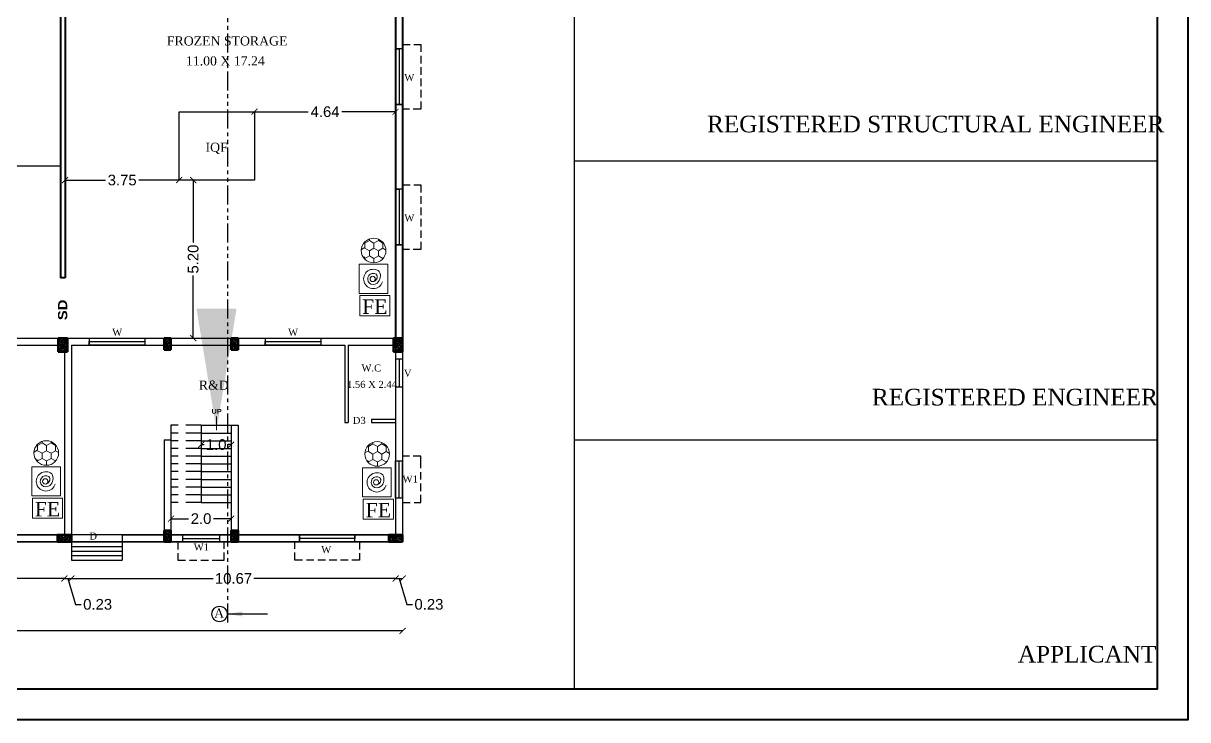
# Model space of a CAD drawing. Header units: metres. Extents: x 7359 to 7957, y 2407 to 2751.
# Drawn here: x 7709.98 to 7748.27, y 2444.38 to 2467.28 of the extents above; entities that cross this region are included whole.
import ezdxf
from ezdxf.enums import TextEntityAlignment as Align

# ---------------------------------------------------------------- set-up
doc = ezdxf.new("R2010")
doc.units = ezdxf.units.M
doc.header["$MEASUREMENT"] = 0
doc.linetypes.add('DASHED2', pattern=[0.375, 0.25, -0.125])
doc.linetypes.add('PHANTOM2', pattern=[1.25, 0.625, -0.125, 0.125, -0.125, 0.125, -0.125])
doc.layers.add('BLK_1_FLR_0_BLT_UP_AREA', color=1, linetype='Continuous', plot=False)
for name, color, linetype in [('BLK_1_FLR_0_REGULAR_ROOM_1', 4, 'Continuous'), ('DIM', 41, 'Continuous'), ('Grid Lines', 8, 'Continuous'), ('WORKSHOP_AREA', 7, 'Continuous')]:
    doc.layers.add(name, color=color, linetype=linetype)
doc.layers.add('col', color=50, linetype='Continuous', lineweight=50)
doc.layers.add('Text', color=7, linetype='Continuous', lineweight=9)
doc.styles.add('SASI', font='romans.shx', dxfattribs={"height": 2})
doc.styles.add('Schedule', font='times.ttf', dxfattribs={"height": 9})
doc.styles.get("Standard").update_dxf_attribs({"font": 'arial.ttf', "height": 0.35})
doc.styles.add('TI', font='ariblk.ttf', dxfattribs={"height": 9})
doc.dimstyles.new('Copy(2) of Standard', dxfattribs={"dimtxt": 0.3, "dimasz": 0.2, "dimexe": 0.18, "dimexo": 0.0625, "dimgap": 0.09, "dimtad": 0, "dimzin": 0, "dimdsep": 46, "dimtxsty": 'Standard', "dimblk": 'ARCHTICK', "dimcen": 0.09, "dimse1": 1, "dimse2": 1, "dimclrd": 251, "dimclrt": 1, "dimadec": 0, "dimazin": 0, "dimtfac": 1, "dimtofl": 0, "dimtmove": 0, "dimatfit": 3, "dimfxl": 0, "dimtolj": 1, "dimtzin": 0, "dimarcsym": 0})
doc.dimstyles.new('SASI', dxfattribs={"dimtxt": 4, "dimasz": 0.796875, "dimexe": 0, "dimexo": 0, "dimgap": 1, "dimtad": 1, "dimdec": 1, "dimzin": 3, "dimdsep": 46, "dimlunit": 4, "dimtxsty": 'SASI', "dimblk": 'SASI', "dimcen": 0.09, "dimse1": 1, "dimse2": 1, "dimclrd": 256, "dimclre": 256, "dimclrt": 4, "dimadec": 0, "dimazin": 0, "dimtfac": 1, "dimtdec": 1, "dimtofl": 0, "dimtmove": 0, "dimatfit": 3, "dimfxl": 0, "dimtolj": 1, "dimtzin": 0, "dimlwd": 0, "dimlwe": 5, "dimarcsym": 0})
pattern_1 = [(50, (0, 0), (1.434520365, -0.12550427), [0.15, -1.65]), (355, (0, 0), (-0.277502667, 1.504384267), [0.12, -1.32]), (100.4514, (0.1195, -0.0105), (1.157018763, 1.378879084), [0.12748038, -1.402284224]), (46.1842, (0, 0.4), (2.134482097, -0.33103803), [0.225, -2.475]), (96.6356, (0.1779, 0.3724), (1.86932541, 1.94823574), [0.191220576, -2.103426]), (351.1842, (0, 0.4), (1.86932389, 1.9482372), [0.18, -1.98]), (21, (0.2, 0.3), (1.193814104, -0.805237781), [0.15, -1.65]), (326, (0.2, 0.3), (0.486630664, 1.45030009), [0.12, -1.32]), (71.4514, (0.2995, 0.2329), (1.680445257, 0.645060993), [0.12748038, -1.402284224]), (37.5, (0, 0), (0.0243197106, 0.6657877077), [0, -1.304, 0, -1.34, 0, -1.325]), (7.5, (0, 0), (0.526139075, 0.788823424), [0, -0.764, 0, -1.274, 0, -0.505]), (327.5, (-0.446, 0), (1.0676448723, -0.0451097435), [0, -0.5, 0, -1.56, 0, -2.07]), (317.5, (-0.646, 0), (1.166372339, 0.200209965), [0, -0.65, 0, -1.036, 0, -1.47])]

# ---------------------------------------------------------------- blocks, each defined once
blk = doc.blocks.new('A$C758114C4')
at = {"layer": 'DIM'}
blk.add_line((0, 2.7926), (5.5851, 2.7926), dxfattribs=at)
at = {"layer": 'DIM', "const_width": 0.2188}
for points in [[(2.7925, 5.5852), (2.7925, 0)], [(0.7396, 0.8995), (4.8455, 4.6857)]]:
    blk.add_lwpolyline(points, dxfattribs=at)
blk = doc.blocks.new('SASI')
at = {"layer": 'Text'}
blk.add_blockref('A$C758114C4', (-2.7925, -2.7926), dxfattribs=at)
blk = doc.blocks.new('HYHYHY')
at = {"layer": 'Grid Lines', "ltscale": 10}
h = blk.add_hatch(dxfattribs=at)
h.set_pattern_fill('AR-CONC', color=256, scale=0.2, style=0)
h.set_pattern_definition(pattern_1)
h.paths.add_polyline_path([(102189.4, -26447.3), (102180.4, -26447.3), (102180.4, -26465.3), (102189.4, -26465.3)])
at = {"layer": 'col', "ltscale": 10}
for p, q in [((102180.4, -26447.3), (102189.4, -26447.3)), ((102180.4, -26465.3), (102180.4, -26447.3)), ((102189.4, -26447.3), (102189.4, -26465.3)), ((102189.4, -26465.3), (102180.4, -26465.3))]:
    blk.add_line(p, q, dxfattribs=at)
blk = doc.blocks.new('BH')
at = {"layer": 'Grid Lines', "ltscale": 10}
h = blk.add_hatch(dxfattribs=at)
h.set_pattern_fill('AR-CONC', color=256, scale=0.2, style=0)
h.set_pattern_definition(pattern_1)
h.paths.add_polyline_path([(102359.5, -25291.1), (102350.5, -25291.1), (102350.5, -25306.1), (102359.5, -25306.1)])
at = {"layer": 'col', "ltscale": 10}
for p, q in [((102350.5, -25291.1), (102359.5, -25291.1)), ((102350.5, -25306.1), (102350.5, -25291.1)), ((102359.5, -25291.1), (102359.5, -25306.1)), ((102359.5, -25306.1), (102350.5, -25306.1))]:
    blk.add_line(p, q, dxfattribs=at)
blk = doc.blocks.new('DDF')
at = {"layer": 'Grid Lines', "ltscale": 10}
h = blk.add_hatch(dxfattribs=at)
h.set_pattern_fill('AR-CONC', color=256, scale=0.2, style=0)
h.set_pattern_definition([(50, (-951.191, -188.8332), (1.434520365, -0.12550427), [0.15, -1.65]), (355, (-951.191, -188.8332), (-0.277502667, 1.504384267), [0.12, -1.32]), (100.4514, (-951.0714, -188.8436), (1.157018763, 1.378879084), [0.12748038, -1.402284224]), (46.1842, (-951.191, -188.4332), (2.134482097, -0.33103803), [0.225, -2.475]), (96.6356, (-951.013, -188.4608), (1.86932541, 1.94823574), [0.191220576, -2.103426]), (351.1842, (-951.191, -188.4332), (1.86932389, 1.9482372), [0.18, -1.98]), (21, (-950.991, -188.5332), (1.193814104, -0.805237781), [0.15, -1.65]), (326, (-950.991, -188.5332), (0.486630664, 1.45030009), [0.12, -1.32]), (71.4514, (-950.8915, -188.6003), (1.680445257, 0.645060993), [0.12748038, -1.402284224]), (37.5, (-951.191, -188.8332), (0.0243197106, 0.6657877077), [0, -1.304, 0, -1.34, 0, -1.325]), (7.5, (-951.191, -188.8332), (0.526139075, 0.788823424), [0, -0.764, 0, -1.274, 0, -0.505]), (327.5, (-951.637, -188.8332), (1.0676448723, -0.0451097435), [0, -0.5, 0, -1.56, 0, -2.07]), (317.5, (-951.837, -188.8332), (1.166372339, 0.200209965), [0, -0.65, 0, -1.036, 0, -1.47])])
h.paths.add_polyline_path([(101845.2, -25573.2), (101833.2, -25573.2), (101833.2, -25582.2), (101845.2, -25582.2)])
h.paths.add_polyline_path([(101845.2, -25564.2), (101833.2, -25564.2), (101833.2, -25573.2), (101845.2, -25573.2)])
at = {"layer": 'col', "ltscale": 10}
for p, q in [((101833.2, -25564.2), (101845.2, -25564.2)), ((101833.2, -25582.2), (101833.2, -25564.2)), ((101845.2, -25564.2), (101845.2, -25582.2)), ((101845.2, -25582.2), (101833.2, -25582.2))]:
    blk.add_line(p, q, dxfattribs=at)
blk = doc.blocks.new('_ArchTick')
at = {"color": 0, "linetype": 'ByBlock', "const_width": 0.15}
blk.add_lwpolyline([(-0.5, -0.5), (0.5, 0.5)], dxfattribs=at)
blk = doc.blocks.new('*D382')
at = {"color": 251, "lineweight": -2}
for p, q in [((7715.824, 2453.423), (7715.928, 2453.423)), ((7716.814, 2453.423), (7716.711, 2453.423))]:
    blk.add_line(p, q, dxfattribs=at)
at = {"layer": 'Defpoints', "color": 0}
for p in [(7715.824, 2453.55), (7716.814, 2453.55), (7716.814, 2453.423)]:
    blk.add_point(p, dxfattribs=at)
at = {"color": 251, "lineweight": -2, "xscale": 0.2, "yscale": 0.2, "zscale": 0.2, "rotation": 180}
blk.add_blockref('_ArchTick', (7715.824, 2453.423), dxfattribs=at)
at = {"color": 251, "lineweight": -2, "xscale": 0.2, "yscale": 0.2, "zscale": 0.2}
blk.add_blockref('_ArchTick', (7716.814, 2453.423), dxfattribs=at)
at = {"color": 1, "insert": (7716.319, 2453.423), "char_height": 0.35, "attachment_point": 5}
blk.add_mtext('\\A1;1.0', dxfattribs=at)
blk = doc.blocks.new('*D383')
at = {"color": 251, "lineweight": -2}
for p, q in [((7714.834, 2450.988), (7715.413, 2450.988)), ((7716.814, 2450.988), (7716.235, 2450.988))]:
    blk.add_line(p, q, dxfattribs=at)
at = {"layer": 'Defpoints', "color": 0}
for p in [(7714.834, 2451.008), (7716.814, 2451.008), (7716.814, 2450.988)]:
    blk.add_point(p, dxfattribs=at)
at = {"color": 251, "lineweight": -2, "xscale": 0.2, "yscale": 0.2, "zscale": 0.2, "rotation": 180}
blk.add_blockref('_ArchTick', (7714.834, 2450.988), dxfattribs=at)
at = {"color": 251, "lineweight": -2, "xscale": 0.2, "yscale": 0.2, "zscale": 0.2}
blk.add_blockref('_ArchTick', (7716.814, 2450.988), dxfattribs=at)
at = {"color": 1, "insert": (7715.824, 2450.988), "char_height": 0.35, "attachment_point": 5}
blk.add_mtext('\\A1;2.0', dxfattribs=at)
blk = doc.blocks.new('A$C57323508')
at = {"lineweight": 9}
for p, q in [((0.475, 0.647), (0.41, 0.759)), ((0, 0.372), (0.134, 0.372)), ((0.134, 0.647), (0.158, 0.647)), ((0.213, 0.509), (0.134, 0.647)), ((0.134, 0.372), (0.213, 0.509)), ((0.213, 0.234), (0.134, 0.372)), ((0.158, 0.647), (0.181, 0.687)), ((0.213, 0.509), (0.372, 0.509)), ((0.372, 0.509), (0.451, 0.647)), ((0.451, 0.372), (0.372, 0.509)), ((0.372, 0.234), (0.451, 0.372)), ((0.451, 0.372), (0.61, 0.372)), ((0.475, 0.647), (0.634, 0.647)), ((0.689, 0.509), (0.61, 0.647)), ((0.61, 0.372), (0.689, 0.509)), ((0.689, 0.234), (0.61, 0.372)), ((0.634, 0.647), (0.648, 0.671)), ((0.689, 0.509), (0.737, 0.509)), ((0.126, 0.097), (0.134, 0.097)), ((0.134, 0.097), (0.213, 0.234)), ((0.141, 0.084), (0.134, 0.097)), ((0.213, 0.234), (0.372, 0.234)), ((0.451, 0.097), (0.372, 0.234)), ((0.396, 0), (0.451, 0.097)), ((0.451, 0.097), (0.61, 0.097)), ((0.61, 0.097), (0.689, 0.234)), ((0.618, 0.084), (0.61, 0.097)), ((0.689, 0.234), (0.73, 0.234))]:
    blk.add_line(p, q, dxfattribs=at)
blk.add_circle((0.38, 0.38), 0.38, dxfattribs=at)
blk = doc.blocks.new('A$C3F6E631D')
at = {"lineweight": 9}
for p, q in [((0, 0.885), (0.902, 0.885)), ((0, 0), (0, 0.885)), ((0.902, 0.885), (0.902, 0)), ((0.902, 0), (0, 0))]:
    blk.add_line(p, q, dxfattribs=at)
blk.add_circle((0.448, 0.466), 0.0817, dxfattribs=at)
for centre, radius, start, end in [((0.448, 0.447), 0.299, 321.4372, 253.2573), ((0.449, 0.447), 0.174, 329.1263, 222.2936), ((0.509, 0.459), 0.135, 195.9931, 311.1342), ((0.543, 0.517), 0.292, 219.9012, 298.5281)]:
    blk.add_arc(centre, radius, start, end, dxfattribs=at)
blk = doc.blocks.new('A$C453E5C48')
at = {"linetype": 'ByBlock', "lineweight": 9}
for p, q in [((0, 0.489), (0.639, 0.489)), ((0, 0.063), (0, 0.489)), ((0.639, 0.489), (0.639, 0.063)), ((0.639, 0.063), (0, 0.063))]:
    blk.add_line(p, q, dxfattribs=at)
at = {"lineweight": 9, "style": 'Schedule'}
blk.add_text('FE', height=0.3048, dxfattribs=at).set_placement((0.051, 0.103))
blk = doc.blocks.new('*D349')
at = {"color": 251, "lineweight": -2}
for p, q in [((7696.245, 2449.021), (7703.122, 2449.021)), ((7711.329, 2449.021), (7704.451, 2449.021))]:
    blk.add_line(p, q, dxfattribs=at)
at = {"layer": 'Defpoints', "color": 0}
for p in [(7696.245, 2450.597), (7711.329, 2450.682), (7711.329, 2449.021)]:
    blk.add_point(p, dxfattribs=at)
at = {"color": 251, "lineweight": -2, "xscale": 0.2, "yscale": 0.2, "zscale": 0.2}
for p, rotation in [((7696.245, 2449.021), 179.9999999998957), ((7711.329, 2449.021), 359.9999999998959)]:
    blk.add_blockref('_ArchTick', p, dxfattribs=dict(at, rotation=rotation))
at = {"color": 1, "insert": (7703.787, 2449.021), "char_height": 0.35, "attachment_point": 5}
blk.add_mtext('\\A1;15.08', dxfattribs=at)
blk = doc.blocks.new('*D350')
at = {"color": 251, "lineweight": -2}
for p, q in [((7711.329, 2449.021), (7711.558, 2449.021)), ((7711.443, 2449.021), (7711.699, 2448.17)), ((7711.699, 2448.17), (7711.879, 2448.17))]:
    blk.add_line(p, q, dxfattribs=at)
at = {"layer": 'Defpoints', "color": 0}
for p in [(7711.329, 2450.682), (7711.558, 2450.71), (7711.558, 2449.021)]:
    blk.add_point(p, dxfattribs=at)
at = {"color": 251, "lineweight": -2, "xscale": 0.2, "yscale": 0.2, "zscale": 0.2}
for p, rotation in [((7711.329, 2449.021), 179.9999999998957), ((7711.558, 2449.021), 359.9999999998959)]:
    blk.add_blockref('_ArchTick', p, dxfattribs=dict(at, rotation=rotation))
at = {"color": 1, "insert": (7712.423, 2448.17), "char_height": 0.35, "attachment_point": 5}
blk.add_mtext('\\A1;0.23', dxfattribs=at)
blk = doc.blocks.new('*D351')
at = {"color": 251, "lineweight": -2}
for p, q in [((7711.558, 2449.021), (7716.226, 2449.021)), ((7722.223, 2449.021), (7717.555, 2449.021))]:
    blk.add_line(p, q, dxfattribs=at)
at = {"layer": 'Defpoints', "color": 0}
for p in [(7711.558, 2450.71), (7722.223, 2450.821), (7722.223, 2449.021)]:
    blk.add_point(p, dxfattribs=at)
at = {"color": 251, "lineweight": -2, "xscale": 0.2, "yscale": 0.2, "zscale": 0.2}
for p, rotation in [((7711.558, 2449.021), 179.9999999998957), ((7722.223, 2449.021), 359.9999999998959)]:
    blk.add_blockref('_ArchTick', p, dxfattribs=dict(at, rotation=rotation))
at = {"color": 1, "insert": (7716.891, 2449.021), "char_height": 0.35, "attachment_point": 5}
blk.add_mtext('\\A1;10.67', dxfattribs=at)
blk = doc.blocks.new('*D352')
at = {"color": 251, "lineweight": -2}
for p, q in [((7722.223, 2449.021), (7722.452, 2449.021)), ((7722.338, 2449.021), (7722.593, 2448.17)), ((7722.593, 2448.17), (7722.773, 2448.17))]:
    blk.add_line(p, q, dxfattribs=at)
at = {"layer": 'Defpoints', "color": 0}
for p in [(7722.223, 2450.821), (7722.452, 2450.849), (7722.452, 2449.021)]:
    blk.add_point(p, dxfattribs=at)
at = {"color": 251, "lineweight": -2, "xscale": 0.2, "yscale": 0.2, "zscale": 0.2}
for p, rotation in [((7722.223, 2449.021), 179.9999999998957), ((7722.452, 2449.021), 359.9999999998959)]:
    blk.add_blockref('_ArchTick', p, dxfattribs=dict(at, rotation=rotation))
at = {"color": 1, "insert": (7723.318, 2448.17), "char_height": 0.35, "attachment_point": 5}
blk.add_mtext('\\A1;0.23', dxfattribs=at)
blk = doc.blocks.new('*D353')
at = {"color": 251, "lineweight": -2}
for p, q in [((7669.148, 2447.298), (7695.12, 2447.298)), ((7722.452, 2447.298), (7696.48, 2447.298))]:
    blk.add_line(p, q, dxfattribs=at)
at = {"layer": 'Defpoints', "color": 0}
for p in [(7669.148, 2451.372), (7722.452, 2451.372), (7722.452, 2447.298)]:
    blk.add_point(p, dxfattribs=at)
at = {"color": 251, "lineweight": -2, "xscale": 0.2, "yscale": 0.2, "zscale": 0.2, "rotation": 180}
blk.add_blockref('_ArchTick', (7669.148, 2447.298), dxfattribs=at)
at = {"color": 251, "lineweight": -2, "xscale": 0.2, "yscale": 0.2, "zscale": 0.2}
blk.add_blockref('_ArchTick', (7722.452, 2447.298), dxfattribs=at)
at = {"color": 1, "insert": (7695.8, 2447.298), "char_height": 0.35, "attachment_point": 5}
blk.add_mtext('\\A1;53.30', dxfattribs=at)
blk = doc.blocks.new('*D262')
at = {"color": 251, "lineweight": -2}
for p, q in [((7711.354, 2462.123), (7712.684, 2462.123)), ((7715.104, 2462.123), (7713.775, 2462.123))]:
    blk.add_line(p, q, dxfattribs=at)
at = {"layer": 'Defpoints', "color": 0}
for p in [(7711.354, 2462.123), (7711.354, 2462.123), (7715.104, 2462.123)]:
    blk.add_point(p, dxfattribs=at)
at = {"color": 251, "lineweight": -2, "xscale": 0.2, "yscale": 0.2, "zscale": 0.2, "rotation": 180}
blk.add_blockref('_ArchTick', (7711.354, 2462.123), dxfattribs=at)
at = {"color": 251, "lineweight": -2, "xscale": 0.2, "yscale": 0.2, "zscale": 0.2}
blk.add_blockref('_ArchTick', (7715.104, 2462.123), dxfattribs=at)
at = {"color": 1, "insert": (7713.229, 2462.123), "char_height": 0.35, "attachment_point": 5}
blk.add_mtext('\\A1;3.75', dxfattribs=at)
blk = doc.blocks.new('*D263')
at = {"color": 251, "lineweight": -2}
for p, q in [((7717.582, 2464.371), (7719.351, 2464.371)), ((7722.222, 2464.371), (7720.453, 2464.371))]:
    blk.add_line(p, q, dxfattribs=at)
at = {"layer": 'Defpoints', "color": 0}
for p in [(7717.582, 2464.371), (7722.222, 2464.371), (7722.222, 2464.371)]:
    blk.add_point(p, dxfattribs=at)
at = {"color": 251, "lineweight": -2, "xscale": 0.2, "yscale": 0.2, "zscale": 0.2, "rotation": 180}
blk.add_blockref('_ArchTick', (7717.582, 2464.371), dxfattribs=at)
at = {"color": 251, "lineweight": -2, "xscale": 0.2, "yscale": 0.2, "zscale": 0.2}
blk.add_blockref('_ArchTick', (7722.222, 2464.371), dxfattribs=at)
at = {"color": 1, "insert": (7719.902, 2464.371), "char_height": 0.35, "attachment_point": 5}
blk.add_mtext('\\A1;4.64', dxfattribs=at)
blk = doc.blocks.new('*D264')
at = {"color": 251, "lineweight": -2}
for p, q in [((7715.565, 2462.123), (7715.565, 2460.069)), ((7715.565, 2456.928), (7715.565, 2458.982))]:
    blk.add_line(p, q, dxfattribs=at)
at = {"layer": 'Defpoints', "color": 0}
for p in [(7715.565, 2462.123), (7715.565, 2456.928), (7715.565, 2456.928)]:
    blk.add_point(p, dxfattribs=at)
at = {"color": 251, "lineweight": -2, "xscale": 0.2, "yscale": 0.2, "zscale": 0.2}
for p, rotation in [((7715.565, 2462.123), 90), ((7715.565, 2456.928), 270)]:
    blk.add_blockref('_ArchTick', p, dxfattribs=dict(at, rotation=rotation))
at = {"color": 1, "insert": (7715.565, 2459.525), "char_height": 0.35, "attachment_point": 5, "rotation": 90}
blk.add_mtext('\\A1;5.20', dxfattribs=at)

msp = doc.modelspace()

# ---------------------------------------------------------------- linework, layer by layer
for p, q in [((7728.09292, 2526.37691), (7728.09292, 2445.37691)), ((7728.09292, 2526.37691), (7728.09292, 2456.08806)), ((7722.45053, 2466.43591), (7722.22198, 2466.43591)), ((7722.45053, 2466.43591), (7722.22198, 2466.43591)), ((7722.22198, 2464.60749), (7722.22198, 2466.43591)), ((7722.22198, 2466.43591), (7722.33626, 2466.43591)), ((7722.33626, 2466.43591), (7722.33626, 2464.60749)), ((7722.45053, 2466.47521), (7722.45053, 2464.60749)), ((7722.22198, 2464.60749), (7722.45053, 2464.60749)), ((7722.45053, 2464.60749), (7722.22198, 2464.60749)), ((7706.32628, 2462.5909), (7711.20208, 2462.5909)), ((7728.09292, 2462.75434), (7747.27221, 2462.75434)), ((7722.45053, 2461.81937), (7722.22198, 2461.81937)), ((7722.45053, 2461.81937), (7722.22198, 2461.81937)), ((7722.22198, 2459.99095), (7722.22198, 2461.81937)), ((7722.22198, 2461.81937), (7722.33626, 2461.81937)), ((7722.33626, 2461.81937), (7722.33626, 2459.99095)), ((7722.45053, 2461.85867), (7722.45053, 2459.99095)), ((7722.22198, 2459.99095), (7722.45053, 2459.99095)), ((7722.45053, 2459.99095), (7722.22198, 2459.99095)), ((7683.54714, 2456.92786), (7722.45198, 2456.92786)), ((7687.02623, 2456.6993), (7711.32905, 2456.6993)), ((7711.32905, 2456.6993), (7711.32905, 2450.45218)), ((7711.55761, 2456.6993), (7720.54737, 2456.6993)), ((7711.55761, 2456.6993), (7711.55761, 2450.22363)), ((7712.10954, 2456.92786), (7713.97726, 2456.92786)), ((7712.14884, 2456.92786), (7712.14884, 2456.6993)), ((7712.14884, 2456.6993), (7712.14884, 2456.81358)), ((7712.14884, 2456.81358), (7713.97726, 2456.81358)), ((7713.97726, 2456.6993), (7712.14884, 2456.6993)), ((7713.97726, 2456.92786), (7713.97726, 2456.6993)), ((7717.89538, 2456.92786), (7719.7631, 2456.92786)), ((7717.93467, 2456.92786), (7717.93467, 2456.6993)), ((7717.93467, 2456.6993), (7717.93467, 2456.81358)), ((7717.93467, 2456.81358), (7719.7631, 2456.81358)), ((7719.7631, 2456.6993), (7717.93467, 2456.6993)), ((7719.7631, 2456.92786), (7719.7631, 2456.6993)), ((7720.54737, 2456.6993), (7720.54737, 2454.14713)), ((7720.66165, 2456.6993), (7722.22343, 2456.6993)), ((7720.66165, 2456.6993), (7720.66165, 2454.14713)), ((7722.22343, 2456.6993), (7722.22343, 2456.2422)), ((7722.45198, 2456.92786), (7722.45198, 2456.2422)), ((7722.22343, 2456.2422), (7722.45198, 2456.2422)), ((7722.22343, 2456.2422), (7722.45198, 2456.2422)), ((7722.22343, 2456.2422), (7722.22343, 2455.32799)), ((7722.3377, 2456.2422), (7722.3377, 2455.32799)), ((7722.45198, 2456.2422), (7722.45198, 2455.32799)), ((7722.22343, 2455.32799), (7722.22343, 2454.2614)), ((7722.22343, 2455.32799), (7722.45198, 2455.32799)), ((7722.22343, 2455.32799), (7722.45198, 2455.32799)), ((7722.45198, 2455.32799), (7722.45198, 2452.89008)), ((7716.81433, 2454.05825), (7716.81433, 2450.45218)), ((7716.81433, 2454.05825), (7717.04289, 2454.05825)), ((7717.04289, 2454.05825), (7717.04289, 2450.45218)), ((7720.54737, 2454.14713), (7720.66165, 2454.14713)), ((7721.42349, 2454.2614), (7722.22343, 2454.2614)), ((7721.42349, 2454.2614), (7721.42349, 2454.14763)), ((7721.42349, 2454.14713), (7722.22343, 2454.14713)), ((7722.22343, 2454.14713), (7722.22343, 2452.89008)), ((7714.60498, 2453.57574), (7714.60498, 2450.45218)), ((7714.60498, 2453.57574), (7714.83354, 2453.57574)), ((7714.83354, 2453.57574), (7714.83354, 2450.45218)), ((7728.09292, 2453.57594), (7747.27221, 2453.57594)), ((7722.22343, 2452.89008), (7722.45198, 2452.89008)), ((7722.22343, 2452.89008), (7722.45198, 2452.89008)), ((7722.22343, 2451.67113), (7722.22343, 2452.89008)), ((7722.3377, 2451.67113), (7722.3377, 2452.89008)), ((7722.45198, 2451.67113), (7722.45198, 2452.89008)), ((7722.22343, 2451.97587), (7722.22343, 2450.45218)), ((7722.22343, 2451.67113), (7722.45198, 2451.67113)), ((7722.45198, 2451.97587), (7722.45198, 2450.22363)), ((7709.72918, 2450.45218), (7711.32905, 2450.45218)), ((7709.72918, 2450.22363), (7711.55761, 2450.22363)), ((7711.55761, 2450.22363), (7711.55761, 2449.62363)), ((7713.23367, 2450.45218), (7714.60498, 2450.45218)), ((7713.23367, 2450.45218), (7713.23367, 2450.22363)), ((7713.23367, 2450.22363), (7715.21446, 2450.22363)), ((7713.23367, 2450.22363), (7713.23367, 2449.62363)), ((7714.83354, 2450.45218), (7715.21446, 2450.45218)), ((7715.21446, 2450.45218), (7715.21446, 2450.22363)), ((7715.21446, 2450.45218), (7716.43341, 2450.45218)), ((7715.21446, 2450.33791), (7716.43341, 2450.33791)), ((7715.21446, 2450.22363), (7716.43341, 2450.22363)), ((7716.43341, 2450.45218), (7716.81433, 2450.45218)), ((7716.43341, 2450.45218), (7716.43341, 2450.22363)), ((7716.43341, 2450.22363), (7722.45198, 2450.22363)), ((7717.04289, 2450.45218), (7722.22343, 2450.45218)), ((7719.05748, 2450.45218), (7719.05748, 2450.22363)), ((7719.05748, 2450.22363), (7719.05748, 2450.45218)), ((7719.05748, 2450.45218), (7720.8859, 2450.45218)), ((7720.8859, 2450.33791), (7719.05748, 2450.33791)), ((7720.9252, 2450.22363), (7719.05748, 2450.22363)), ((7720.8859, 2450.22363), (7720.8859, 2450.45218)), ((7720.8859, 2450.22363), (7720.8859, 2450.45218)), ((7720.8859, 2450.45218), (7720.8859, 2450.33791))]:
    msp.add_line(p, q)
at = {"linetype": 'PHANTOM2'}
msp.add_line((7716.69531, 2525.6935), (7716.69531, 2447.5447), dxfattribs=at)
at = {"lineweight": 40}
for p, q in [((7722.45198, 2479.52923), (7722.45198, 2456.92786)), ((7722.22198, 2474.17093), (7722.22198, 2456.92786)), ((7711.20208, 2472.64724), (7711.20208, 2458.90865)), ((7711.35445, 2472.64724), (7711.35445, 2458.90865)), ((7711.35445, 2458.90865), (7711.20208, 2458.90865))]:
    msp.add_line(p, q, dxfattribs=at)
at = {"linetype": 'DASHED2', "ltscale": 2}
for p, q in [((7715.82394, 2454.05825), (7714.83354, 2454.05825)), ((7714.83354, 2454.05825), (7714.83354, 2453.57574)), ((7715.82394, 2453.8043), (7714.83354, 2453.8043)), ((7715.82394, 2453.55035), (7714.83354, 2453.55035)), ((7715.82394, 2453.2964), (7714.83354, 2453.2964)), ((7715.82394, 2453.04245), (7714.83354, 2453.04245)), ((7715.82394, 2452.78851), (7714.83354, 2452.78851)), ((7715.82394, 2452.53456), (7714.83354, 2452.53456)), ((7715.82394, 2452.28061), (7714.83354, 2452.28061)), ((7715.82394, 2452.02666), (7714.83354, 2452.02666)), ((7715.82394, 2451.77271), (7714.83354, 2451.77271)), ((7715.82394, 2451.51876), (7714.83354, 2451.51876))]:
    msp.add_line(p, q, dxfattribs=at)
at = {"linetype": 'Continuous', "ltscale": 4}
for p, q in [((7715.82394, 2454.05825), (7716.81433, 2454.05825)), ((7715.82394, 2454.05825), (7715.82394, 2451.51876)), ((7715.82394, 2453.8043), (7716.81433, 2453.8043)), ((7715.82394, 2453.55035), (7716.81433, 2453.55035)), ((7715.82394, 2453.2964), (7716.81433, 2453.2964)), ((7715.82394, 2453.04245), (7716.81433, 2453.04245)), ((7715.82394, 2452.78851), (7716.81433, 2452.78851)), ((7715.82394, 2452.53456), (7716.81433, 2452.53456)), ((7715.82394, 2452.28061), (7716.81433, 2452.28061)), ((7715.82394, 2452.02666), (7716.81433, 2452.02666)), ((7715.82394, 2451.77271), (7716.81433, 2451.77271)), ((7715.82394, 2451.51876), (7716.81433, 2451.51876)), ((7711.55761, 2450.22363), (7713.23367, 2450.22363)), ((7711.55761, 2450.07363), (7713.23367, 2450.07363)), ((7711.55761, 2449.92363), (7713.23367, 2449.92363)), ((7711.55761, 2449.77363), (7713.23367, 2449.77363)), ((7711.55761, 2449.62363), (7713.23367, 2449.62363))]:
    msp.add_line(p, q, dxfattribs=at)
at = {"lineweight": 40}
for points in [[(7748.27221, 2527.37691), (7748.27221, 2444.37691), (7661.5066, 2444.37691), (7661.5066, 2527.37691)], [(7747.27221, 2526.37691), (7747.27221, 2445.37691), (7662.5066, 2445.37691), (7662.5066, 2526.37691)]]:
    msp.add_lwpolyline(points, close=True, dxfattribs=at)
at = {"linetype": 'DASHED2'}
for points in [[(7722.45053, 2466.43591), (7722.45053, 2466.58591), (7723.05053, 2466.58591), (7723.05053, 2464.60749), (7723.05053, 2464.45749), (7722.45053, 2464.45749), (7722.45053, 2464.60749)], [(7722.45053, 2461.81937), (7722.45053, 2461.96937), (7723.05053, 2461.96937), (7723.05053, 2459.99095), (7723.05053, 2459.84095), (7722.45053, 2459.84095), (7722.45053, 2459.99095)], [(7722.45198, 2451.67113), (7722.45198, 2451.52113), (7723.05198, 2451.52113), (7723.05198, 2452.89008), (7723.05198, 2453.04008), (7722.45198, 2453.04008), (7722.45198, 2452.89008)], [(7715.21446, 2450.22363), (7715.06446, 2450.22363), (7715.06446, 2449.62363), (7716.43341, 2449.62363), (7716.58341, 2449.62363), (7716.58341, 2450.22363), (7716.43341, 2450.22363)], [(7720.8859, 2450.22363), (7721.0359, 2450.22363), (7721.0359, 2449.62363), (7719.05748, 2449.62363), (7718.90748, 2449.62363), (7718.90748, 2450.22363), (7719.05748, 2450.22363)]]:
    msp.add_lwpolyline(points, dxfattribs=at)
msp.add_lwpolyline([(7715.10425, 2464.37094), (7717.58233, 2464.37094), (7717.58233, 2462.12312), (7715.10425, 2462.12312)], close=True)
msp.add_circle((7716.43144, 2447.85391), 0.25287)
at = {"layer": 'BLK_1_FLR_0_BLT_UP_AREA', "color": 45}
msp.add_lwpolyline([(7669.14829, 2485.0653), (7722.44829, 2485.0653), (7722.44829, 2450.2253), (7669.14829, 2450.2253)], close=True, dxfattribs=at)
at = {"layer": 'BLK_1_FLR_0_REGULAR_ROOM_1', "color": 4}
msp.add_lwpolyline([(7669.37829, 2484.8353), (7722.21829, 2484.8353), (7722.21829, 2450.4553), (7669.37829, 2450.4553)], close=True, dxfattribs=at)
at = {"layer": 'WORKSHOP_AREA', "color": 45}
msp.add_lwpolyline([(7669.37829, 2484.8353), (7722.21829, 2484.8353), (7722.21829, 2450.4553), (7669.37829, 2450.4553)], close=True, dxfattribs=at)

# ---------------------------------------------------------------- block references
at = {"linetype": 'ByBlock', "rotation": 90}
for name, p, xscale, yscale, zscale in [('A$C57323508', (7721.90399, 2459.40117), 1.065391411523342, 1.065391411523342, 1.065391411523342), ('A$C3F6E631D', (7721.96283, 2458.39568), 1.06394588523516, 1.06394588523516, 1.06394588523516), ('A$C57323508', (7711.138, 2452.74336), 1.065391411523342, 1.065391411523342, 1.065391411523342), ('A$C57323508', (7722.02001, 2452.71151), 1.065391411523342, 1.065391411523342, 1.065391411523342), ('A$C3F6E631D', (7711.19683, 2451.73787), 1.06394588523516, 1.06394588523516, 1.06394588523516), ('A$C3F6E631D', (7722.07885, 2451.70602), 1.06394588523516, 1.06394588523516, 1.06394588523516)]:
    msp.add_blockref(name, p, dxfattribs=dict(at, xscale=xscale, yscale=yscale, zscale=zscale))
at = {"linetype": 'ByBlock', "xscale": 1.55368645738647, "yscale": 1.55368645738647, "zscale": 1.55368645738647}
for p in [(7721.04105, 2457.56397), (7710.27506, 2450.90615), (7721.15707, 2450.87431)]:
    msp.add_blockref('A$C453E5C48', p, dxfattribs=at)
at = {"xscale": 0.0253948036308471, "yscale": 0.0253948036308471, "zscale": 0.0253948036308471}
for name, p in [('DDF', (5125.089, 3106.12728)), ('BH', (5115.43389, 3099.18966)), ('BH', (5117.64323, 3099.18966)), ('DDF', (5136.11288, 3106.12475)), ('BH', (5115.43389, 3092.86635)), ('BH', (5117.64323, 3092.86635))]:
    msp.add_blockref(name, p, dxfattribs=at)
at = {"xscale": 0.0253948036308471, "yscale": 0.0253948036308471, "zscale": 0.0253948036308471, "rotation": 270}
for p in [(8383.18234, 5045.30324), (8394.07672, 5045.30324)]:
    msp.add_blockref('HYHYHY', p, dxfattribs=at)

# ---------------------------------------------------------------- texts
at = {"style": 'TI'}
msp.add_text('SD', height=0.304738, rotation=90, dxfattribs=at).set_placement((7711.42316, 2457.85481), align=Align.CENTER)
msp.add_text('UP', height=0.152369, dxfattribs=at).set_placement((7716.3346, 2454.44286), align=Align.CENTER)
at = {"attachment_point": 2, "style": 'TI'}
for s, insert, char_height, width in [('{\\fTimes New Roman|b0|i0|c0|p18;FROZEN STORAGE}', (7716.68193, 2466.84979), 0.3, 3.8539979), ('{\\fTimes New Roman|b0|i0|c0|p18;11.00 X 17.24}', (7716.62242, 2466.19403), 0.3, 3.6893014), ('{\\fTimes New Roman|b0|i0|c0|p18;IQF}', (7716.3354, 2463.35305), 0.3, 0.8249178), ('{\\fTimes New Roman|b0|i0|c0|p18;W.C}', (7721.4231, 2456.05883), 0.23, 4.4587898), ('{\\fTimes New Roman|b0|i0|c0|p18;R&D}', (7716.24327, 2455.53035), 0.3, 4.4587898), ('{\\fTimes New Roman|b0|i0|c0|p18;1.56 X 2.44}', (7721.44439, 2455.52002), 0.23, 4.4587898), ('{\\fTimes New Roman|b0|i0|c0|p18;D}', (7712.27611, 2450.53073), 0.23, 0.2379408), ('{\\fTimes New Roman|b0|i0|c0|p18;A}', (7716.4162, 2448.0326), 0.3, 0.3179243)]:
    msp.add_mtext(s, dxfattribs=dict(at, insert=insert, char_height=char_height, width=width))
at = {"char_height": 0.23, "attachment_point": 2, "style": 'TI'}
for s, insert in [('{\\fTimes New Roman|b0|i0|c0|p18;W}', (7722.67445, 2465.61118)), ('{\\fTimes New Roman|b0|i0|c0|p18;W}', (7722.67445, 2460.99465)), ('{\\fTimes New Roman|b0|i0|c0|p18;W}', (7713.06472, 2457.23496)), ('{\\fTimes New Roman|b0|i0|c0|p18;W}', (7718.85055, 2457.23496)), ('{\\fTimes New Roman|b0|i0|c0|p18;V}', (7722.61957, 2455.88998)), ('{\\fTimes New Roman|b0|i0|c0|p18;D3}', (7721.02627, 2454.33622)), ('{\\fTimes New Roman|b0|i0|c0|p18;W1}', (7722.70404, 2452.40747)), ('{\\fTimes New Roman|b0|i0|c0|p18;W1}', (7715.8334, 2450.17445)), ('{\\fTimes New Roman|b0|i0|c0|p18;W}', (7719.93988, 2450.0865))]:
    msp.add_mtext(s, dxfattribs=dict(at, insert=insert))
at = {"char_height": 0.5479797, "attachment_point": 1}
for s, width, insert in [('{\\fTimes New Roman|b0|i0|c0|p18;REGISTERED STRUCTURAL ENGINEER}', 14.7112476, (7732.4645, 2464.24138)), ('{\\fTimes New Roman|b0|i0|c0|p18;REGISTERED ENGINEER}', 9.20419, (7737.88766, 2455.25874)), ('{\\fTimes New Roman|b0|i0|c0|p18;APPLICANT}', 4.1512532, (7742.68662, 2446.80627))]:
    msp.add_mtext_dynamic_manual_height_columns(s, width=width, gutter_width=0.9133, heights=[0], dxfattribs=dict(at, insert=insert))

# ---------------------------------------------------------------- dimensions: what is measured, and where the dimension line sits
for p1, p2, distance, picture, middle in [((7717.58233, 2464.37094), (7722.22198, 2464.37094), 0, '*D263', (7719.90215, 2464.37094)), ((7715.10425, 2462.12312), (7711.35445, 2462.12312), 0, '*D262', (7713.22935, 2462.12312)), ((7715.56505, 2462.12312), (7715.56505, 2456.92786), 0, '*D264', (7715.56505, 2459.52549)), ((7669.14829, 2451.37235), (7722.45198, 2451.37235), -4.0745, '*D353', (7695.80013, 2447.29785))]:
    dim = msp.add_aligned_dim(p1=p1, p2=p2, distance=distance, dimstyle='Copy(2) of Standard', override={"dimpost": '\\X'})
    dim.commit()
    dim.dimension.update_dxf_attribs({"geometry": picture, "text_midpoint": middle})
for base, p1, p2, text, picture, middle in [((7716.81433, 2453.42261), (7715.82394, 2453.55035), (7716.81433, 2453.55035), '1.0', '*D382', (7716.31913, 2453.42261)), ((7716.81433, 2450.98797), (7714.83354, 2451.00797), (7716.81433, 2451.00797), '2.0', '*D383', (7715.82394, 2450.98797))]:
    dim = msp.add_linear_dim(base=base, p1=p1, p2=p2, text=text, dimstyle='Copy(2) of Standard', override={"dimpost": '\\X'})
    dim.commit()
    dim.dimension.update_dxf_attribs({"geometry": picture, "text_midpoint": middle})
for base, p1, p2, picture, middle in [((7711.32905, 2449.02126), (7696.24454, 2450.59712), (7711.32905, 2450.68246), '*D349', (7703.7868, 2449.02126)), ((7711.55761, 2449.02126), (7711.32905, 2450.68246), (7711.55761, 2450.71014), '*D350', (7711.96877, 2448.1698)), ((7722.22343, 2449.02126), (7711.55761, 2450.71014), (7722.22343, 2450.82143), '*D351', (7716.89052, 2449.02126)), ((7722.45198, 2449.02126), (7722.22343, 2450.82143), (7722.45198, 2450.84939), '*D352', (7722.86314, 2448.1698))]:
    dim = msp.add_linear_dim(base=base, p1=p1, p2=p2, angle=180, dimstyle='Copy(2) of Standard', override={"dimpost": '\\X', "dimtmove": 1})
    dim.commit()
    dim.dimension.update_dxf_attribs({"geometry": picture, "text_midpoint": middle})

# ---------------------------------------------------------------- leaders
at = {"linetype": 'Continuous', "ltscale": 4}
msp.add_leader([(7716.33134, 2453.89373), (7716.33134, 2454.34739)], dimstyle='SASI', override={"dimasz": 4, "dimgap": 1, "dimtad": 0}, dxfattribs=at)
msp.add_leader([(7716.68431, 2447.85391), (7718.01367, 2447.85391)], dimstyle='Copy(2) of Standard', override={"dimasz": 0.5, "dimgap": 0.09, "dimtad": 0})

doc.saveas('drawing.dxf')
